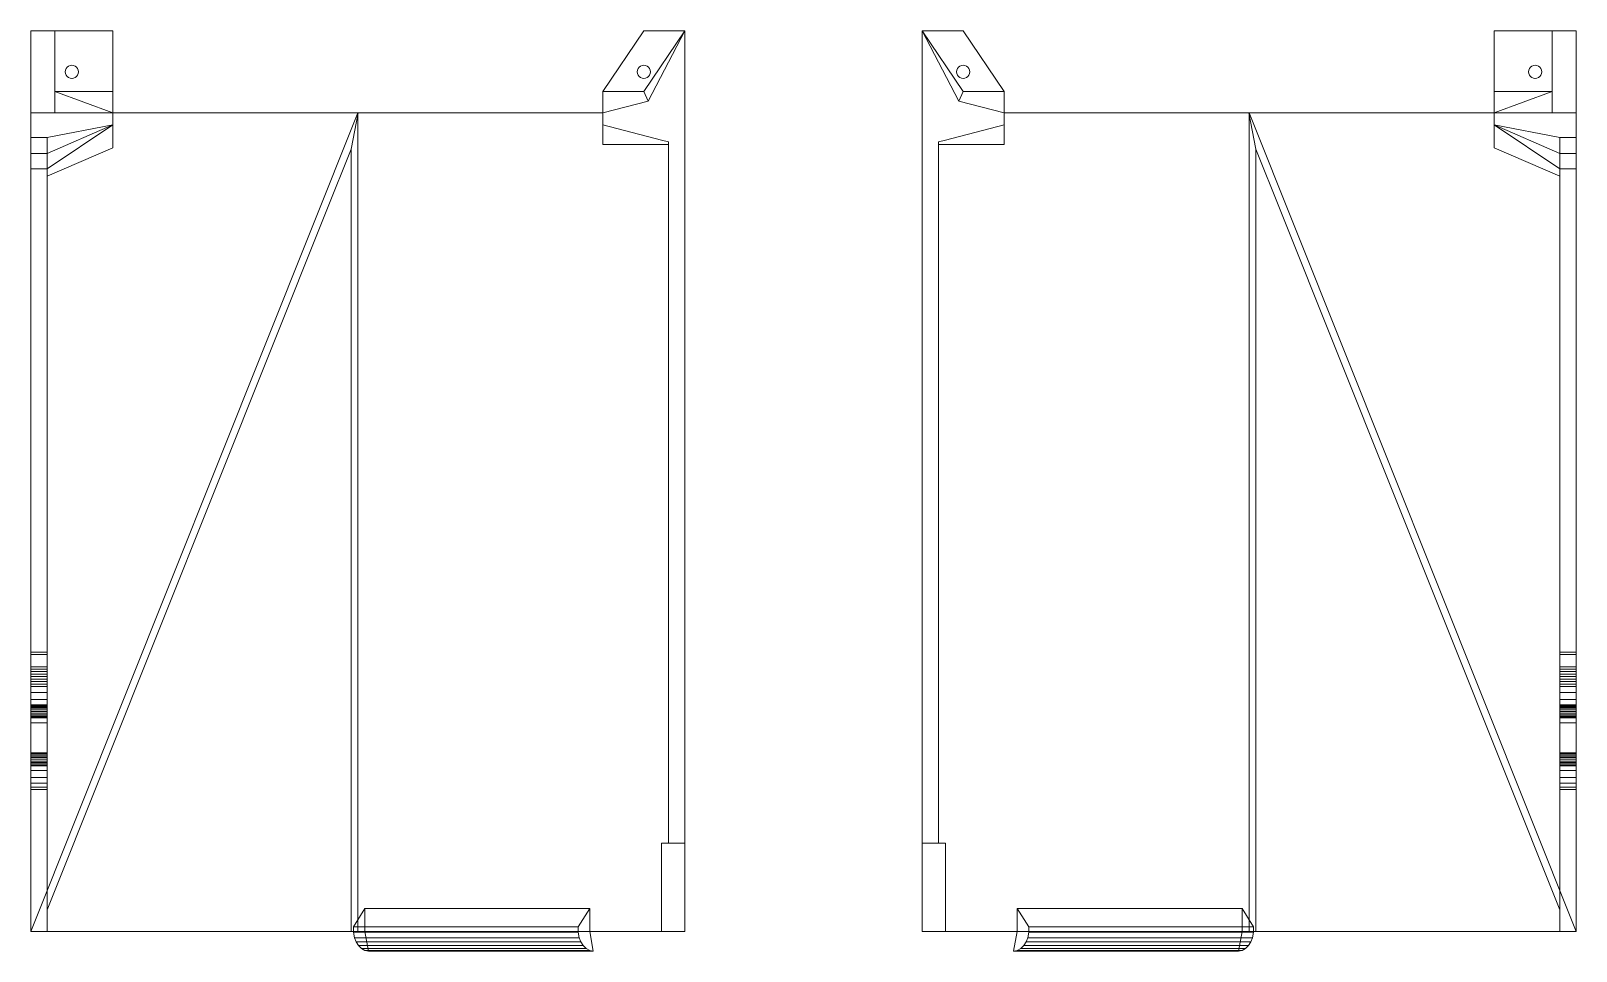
# Model space of a CAD drawing. Header units: millimetres. Extents: x -38752 to -34801, y 260924 to 263752.
# Drawn here: x -35827.5 to -35355.5, y 263084.9 to 263365.9 of the extents above; entities that cross this region are included whole.
import ezdxf

# ---------------------------------------------------------------- set-up
doc = ezdxf.new("R2010")
doc.units = ezdxf.units.MM
doc.layers.get('0').update_dxf_attribs({"lineweight": 9})

msp = doc.modelspace()

# ---------------------------------------------------------------- linework, layer by layer
at = {"extrusion": (2.49184e-13, 1, -4.44089e-16)}
for p, q in [((-35827.48, 263333.38, 2.07), (-35827.48, 263365.89, 2.07)), ((-35802.48, 263365.89, 2.07), (-35827.48, 263365.89, 2.07)), ((-35827.48, 263365.89, 6.07), (-35827.48, 263365.89, 2.07)), ((-35820.13, 263365.89, 6.07), (-35827.48, 263365.89, 6.07)), ((-35827.48, 263340.89, 6.07), (-35827.48, 263365.89, 6.07)), ((-35802.48, 263365.89, 7.07), (-35820.13, 263365.89, 7.07)), ((-35820.13, 263340.89, 6.07), (-35820.13, 263365.89, 6.07)), ((-35820.13, 263365.89, 7.07), (-35820.13, 263365.89, 6.07)), ((-35820.13, 263347.39, 7.07), (-35820.13, 263365.89, 7.07)), ((-35802.48, 263365.89, 7.07), (-35802.48, 263365.89, 2.07)), ((-35802.48, 263337.19, 2.07), (-35802.48, 263365.89, 2.07)), ((-35802.48, 263347.39, 7.07), (-35802.48, 263365.89, 7.07)), ((-35652.77, 263347.39, 7.07), (-35640.27, 263365.89, 7.07)), ((-35652.77, 263347.39, 2.07), (-35640.27, 263365.89, 2.07)), ((-35627.77, 263365.89, 7.07), (-35640.27, 263365.89, 7.07)), ((-35627.77, 263365.89, 2.07), (-35640.27, 263365.89, 2.07)), ((-35640.27, 263365.89, 7.07), (-35640.27, 263365.89, 2.07)), ((-35640.27, 263347.39, 7.07), (-35627.77, 263365.89, 7.07)), ((-35638.92, 263344.49, 18.22), (-35627.77, 263365.89, 7.07)), ((-35627.77, 263365.89, 7.07), (-35627.77, 263117.91, 7.07)), ((-35627.77, 263365.89, 2.07), (-35627.77, 263117.91, 2.07)), ((-35627.77, 263365.89, 7.07), (-35627.77, 263365.89, 2.07)), ((-35555.25, 263365.89, 7.07), (-35555.25, 263117.91, 7.07)), ((-35555.25, 263365.89, 2.07), (-35555.25, 263117.91, 2.07)), ((-35555.25, 263365.89, 7.07), (-35542.75, 263365.89, 7.07)), ((-35555.25, 263365.89, 2.07), (-35542.75, 263365.89, 2.07)), ((-35555.25, 263365.89, 7.07), (-35555.25, 263365.89, 2.07)), ((-35544.1, 263344.49, 18.22), (-35555.25, 263365.89, 7.07)), ((-35542.75, 263347.39, 7.07), (-35555.25, 263365.89, 7.07)), ((-35530.25, 263347.39, 7.07), (-35542.75, 263365.89, 7.07)), ((-35542.75, 263365.89, 7.07), (-35542.75, 263365.89, 2.07)), ((-35530.25, 263347.39, 2.07), (-35542.75, 263365.89, 2.07)), ((-35380.54, 263365.89, 2.07), (-35355.54, 263365.89, 2.07)), ((-35380.54, 263365.89, 7.07), (-35362.88, 263365.89, 7.07)), ((-35380.54, 263365.89, 7.07), (-35380.54, 263365.89, 2.07)), ((-35380.54, 263337.19, 2.07), (-35380.54, 263365.89, 2.07)), ((-35380.54, 263347.39, 7.07), (-35380.54, 263365.89, 7.07)), ((-35362.88, 263340.89, 6.07), (-35362.88, 263365.89, 6.07)), ((-35362.88, 263365.89, 6.07), (-35355.54, 263365.89, 6.07)), ((-35362.88, 263365.89, 7.07), (-35362.88, 263365.89, 6.07)), ((-35362.88, 263347.39, 7.07), (-35362.88, 263365.89, 7.07)), ((-35355.54, 263333.38, 2.07), (-35355.54, 263365.89, 2.07)), ((-35355.54, 263365.89, 6.07), (-35355.54, 263365.89, 2.07)), ((-35355.54, 263340.89, 6.07), (-35355.54, 263365.89, 6.07)), ((-35816.39, 263354.81, 7.07), (-35816.39, 263354.81, 2.07)), ((-35815.98, 263355.13, 7.07), (-35815.98, 263355.13, 2.07)), ((-35815.5, 263355.33, 7.07), (-35815.5, 263355.33, 2.07)), ((-35814.98, 263355.39, 7.07), (-35814.98, 263355.39, 2.07)), ((-35814.46, 263355.33, 7.07), (-35814.46, 263355.33, 2.07)), ((-35813.98, 263355.13, 7.07), (-35813.98, 263355.13, 2.07)), ((-35813.57, 263354.81, 7.07), (-35813.57, 263354.81, 2.07)), ((-35641.68, 263354.81, 7.07), (-35641.68, 263354.81, 2.07)), ((-35641.27, 263355.13, 7.07), (-35641.27, 263355.13, 2.07)), ((-35640.78, 263355.33, 7.07), (-35640.78, 263355.33, 2.07)), ((-35640.27, 263355.39, 7.07), (-35640.27, 263355.39, 2.07)), ((-35639.75, 263355.33, 7.07), (-35639.75, 263355.33, 2.07)), ((-35639.27, 263355.13, 7.07), (-35639.27, 263355.13, 2.07)), ((-35638.85, 263354.81, 7.07), (-35638.85, 263354.81, 2.07)), ((-35544.16, 263354.81, 7.07), (-35544.16, 263354.81, 2.07)), ((-35543.75, 263355.13, 7.07), (-35543.75, 263355.13, 2.07)), ((-35543.27, 263355.33, 7.07), (-35543.27, 263355.33, 2.07)), ((-35542.75, 263355.39, 7.07), (-35542.75, 263355.39, 2.07)), ((-35542.23, 263355.33, 7.07), (-35542.23, 263355.33, 2.07)), ((-35541.75, 263355.13, 7.07), (-35541.75, 263355.13, 2.07)), ((-35541.33, 263354.81, 7.07), (-35541.33, 263354.81, 2.07)), ((-35369.45, 263354.81, 7.07), (-35369.45, 263354.81, 2.07)), ((-35369.04, 263355.13, 7.07), (-35369.04, 263355.13, 2.07)), ((-35368.55, 263355.33, 7.07), (-35368.55, 263355.33, 2.07)), ((-35368.04, 263355.39, 7.07), (-35368.04, 263355.39, 2.07)), ((-35367.52, 263355.33, 7.07), (-35367.52, 263355.33, 2.07)), ((-35367.04, 263355.13, 7.07), (-35367.04, 263355.13, 2.07)), ((-35366.62, 263354.81, 7.07), (-35366.62, 263354.81, 2.07)), ((-35816.98, 263353.39, 7.07), (-35816.98, 263353.39, 2.07)), ((-35816.91, 263353.91, 7.07), (-35816.91, 263353.91, 2.07)), ((-35816.91, 263352.88, 7.07), (-35816.91, 263352.88, 2.07)), ((-35816.71, 263354.39, 7.07), (-35816.71, 263354.39, 2.07)), ((-35816.71, 263352.39, 7.07), (-35816.71, 263352.39, 2.07)), ((-35816.39, 263351.98, 7.07), (-35816.39, 263351.98, 2.07)), ((-35815.98, 263351.66, 7.07), (-35815.98, 263351.66, 2.07)), ((-35815.5, 263351.46, 7.07), (-35815.5, 263351.46, 2.07)), ((-35814.98, 263351.39, 7.07), (-35814.98, 263351.39, 2.07)), ((-35814.46, 263351.46, 7.07), (-35814.46, 263351.46, 2.07)), ((-35813.98, 263351.66, 7.07), (-35813.98, 263351.66, 2.07)), ((-35813.57, 263351.98, 7.07), (-35813.57, 263351.98, 2.07)), ((-35813.25, 263354.39, 7.07), (-35813.25, 263354.39, 2.07)), ((-35813.25, 263352.39, 7.07), (-35813.25, 263352.39, 2.07)), ((-35813.05, 263353.91, 7.07), (-35813.05, 263353.91, 2.07)), ((-35813.05, 263352.88, 7.07), (-35813.05, 263352.88, 2.07)), ((-35812.98, 263353.39, 7.07), (-35812.98, 263353.39, 2.07)), ((-35642.27, 263353.39, 7.07), (-35642.27, 263353.39, 2.07)), ((-35642.2, 263353.91, 7.07), (-35642.2, 263353.91, 2.07)), ((-35642.2, 263352.88, 7.07), (-35642.2, 263352.88, 2.07)), ((-35642, 263354.39, 7.07), (-35642, 263354.39, 2.07)), ((-35642, 263352.39, 7.07), (-35642, 263352.39, 2.07)), ((-35641.68, 263351.98, 7.07), (-35641.68, 263351.98, 2.07)), ((-35641.27, 263351.66, 7.07), (-35641.27, 263351.66, 2.07)), ((-35640.78, 263351.46, 7.07), (-35640.78, 263351.46, 2.07)), ((-35640.27, 263351.39, 7.07), (-35640.27, 263351.39, 2.07)), ((-35639.75, 263351.46, 7.07), (-35639.75, 263351.46, 2.07)), ((-35639.27, 263351.66, 7.07), (-35639.27, 263351.66, 2.07)), ((-35638.85, 263351.98, 7.07), (-35638.85, 263351.98, 2.07)), ((-35638.53, 263354.39, 7.07), (-35638.53, 263354.39, 2.07)), ((-35638.53, 263352.39, 7.07), (-35638.53, 263352.39, 2.07)), ((-35638.33, 263353.91, 7.07), (-35638.33, 263353.91, 2.07)), ((-35638.33, 263352.88, 7.07), (-35638.33, 263352.88, 2.07)), ((-35638.27, 263353.39, 7.07), (-35638.27, 263353.39, 2.07)), ((-35544.75, 263353.39, 7.07), (-35544.75, 263353.39, 2.07)), ((-35544.68, 263353.91, 7.07), (-35544.68, 263353.91, 2.07)), ((-35544.68, 263352.88, 7.07), (-35544.68, 263352.88, 2.07)), ((-35544.48, 263354.39, 7.07), (-35544.48, 263354.39, 2.07)), ((-35544.48, 263352.39, 7.07), (-35544.48, 263352.39, 2.07)), ((-35544.16, 263351.98, 7.07), (-35544.16, 263351.98, 2.07)), ((-35543.75, 263351.66, 7.07), (-35543.75, 263351.66, 2.07)), ((-35543.27, 263351.46, 7.07), (-35543.27, 263351.46, 2.07)), ((-35542.75, 263351.39, 7.07), (-35542.75, 263351.39, 2.07)), ((-35542.23, 263351.46, 7.07), (-35542.23, 263351.46, 2.07)), ((-35541.75, 263351.66, 7.07), (-35541.75, 263351.66, 2.07)), ((-35541.33, 263351.98, 7.07), (-35541.33, 263351.98, 2.07)), ((-35541.02, 263354.39, 7.07), (-35541.02, 263354.39, 2.07)), ((-35541.02, 263352.39, 7.07), (-35541.02, 263352.39, 2.07)), ((-35540.82, 263353.91, 7.07), (-35540.82, 263353.91, 2.07)), ((-35540.82, 263352.88, 7.07), (-35540.82, 263352.88, 2.07)), ((-35540.75, 263353.39, 7.07), (-35540.75, 263353.39, 2.07)), ((-35370.04, 263353.39, 7.07), (-35370.04, 263353.39, 2.07)), ((-35369.97, 263353.91, 7.07), (-35369.97, 263353.91, 2.07)), ((-35369.97, 263352.88, 7.07), (-35369.97, 263352.88, 2.07)), ((-35369.77, 263354.39, 7.07), (-35369.77, 263354.39, 2.07)), ((-35369.77, 263352.39, 7.07), (-35369.77, 263352.39, 2.07)), ((-35369.45, 263351.98, 7.07), (-35369.45, 263351.98, 2.07)), ((-35369.04, 263351.66, 7.07), (-35369.04, 263351.66, 2.07)), ((-35368.55, 263351.46, 7.07), (-35368.55, 263351.46, 2.07)), ((-35368.04, 263351.39, 7.07), (-35368.04, 263351.39, 2.07)), ((-35367.52, 263351.46, 7.07), (-35367.52, 263351.46, 2.07)), ((-35367.04, 263351.66, 7.07), (-35367.04, 263351.66, 2.07)), ((-35366.62, 263351.98, 7.07), (-35366.62, 263351.98, 2.07)), ((-35366.3, 263354.39, 7.07), (-35366.3, 263354.39, 2.07)), ((-35366.3, 263352.39, 7.07), (-35366.3, 263352.39, 2.07)), ((-35366.1, 263353.91, 7.07), (-35366.1, 263353.91, 2.07)), ((-35366.1, 263352.88, 7.07), (-35366.1, 263352.88, 2.07)), ((-35366.04, 263353.39, 7.07), (-35366.04, 263353.39, 2.07)), ((-35820.13, 263340.89, 7.07), (-35820.13, 263347.39, 7.07)), ((-35802.48, 263347.39, 7.07), (-35820.13, 263347.39, 7.07)), ((-35802.48, 263340.89, 24.72), (-35820.13, 263347.39, 7.07)), ((-35802.48, 263340.89, 24.72), (-35802.48, 263347.39, 7.07)), ((-35652.77, 263347.39, 7.07), (-35652.77, 263347.39, 2.07)), ((-35652.77, 263347.39, 2.07), (-35652.77, 263337.19, 2.07)), ((-35652.77, 263347.39, 7.07), (-35652.77, 263340.89, 32.07)), ((-35640.27, 263347.39, 7.07), (-35652.77, 263347.39, 7.07)), ((-35638.92, 263344.49, 18.22), (-35640.27, 263347.39, 7.07)), ((-35544.1, 263344.49, 18.22), (-35542.75, 263347.39, 7.07)), ((-35542.75, 263347.39, 7.07), (-35530.25, 263347.39, 7.07)), ((-35530.25, 263347.39, 7.07), (-35530.25, 263347.39, 2.07)), ((-35530.25, 263347.39, 2.07), (-35530.25, 263337.19, 2.07)), ((-35530.25, 263347.39, 7.07), (-35530.25, 263340.89, 32.07)), ((-35380.54, 263340.89, 24.72), (-35380.54, 263347.39, 7.07)), ((-35380.54, 263347.39, 7.07), (-35362.88, 263347.39, 7.07)), ((-35380.54, 263340.89, 24.72), (-35362.88, 263347.39, 7.07)), ((-35362.88, 263340.89, 7.07), (-35362.88, 263347.39, 7.07)), ((-35727.62, 263340.89, 106.93), (-35827.48, 263090.91, 106.93)), ((-35727.62, 263340.89, 106.93), (-35827.48, 263340.89, 7.07)), ((-35827.48, 263090.91, 106.93), (-35827.48, 263340.89, 7.07)), ((-35820.13, 263340.89, 6.07), (-35827.48, 263340.89, 6.07)), ((-35827.48, 263340.89, 7.07), (-35827.48, 263340.89, 6.07)), ((-35820.13, 263340.89, 7.07), (-35802.48, 263340.89, 24.72)), ((-35820.13, 263340.89, 7.07), (-35820.13, 263340.89, 6.07)), ((-35802.48, 263340.89, 24.72), (-35727.48, 263340.89, 99.72)), ((-35802.48, 263330.19, 29), (-35802.48, 263340.89, 24.72)), ((-35729.69, 263329.83, 101.93), (-35727.48, 263340.89, 99.72)), ((-35727.62, 263340.89, 106.93), (-35727.62, 263090.91, 106.93)), ((-35727.62, 263340.89, 106.93), (-35724.09, 263340.89, 103.39)), ((-35727.48, 263340.89, 99.72), (-35652.77, 263340.89, 25)), ((-35724.09, 263340.89, 103.39), (-35654.18, 263340.89, 33.49)), ((-35654.18, 263340.89, 33.49), (-35652.77, 263340.89, 32.07)), ((-35652.77, 263340.89, 32.07), (-35638.92, 263344.49, 18.22)), ((-35652.77, 263340.89, 25), (-35652.77, 263331.23, 25)), ((-35652.77, 263340.89, 25), (-35652.77, 263340.89, 32.07)), ((-35530.25, 263340.89, 32.07), (-35544.1, 263344.49, 18.22)), ((-35455.53, 263340.89, 99.72), (-35530.25, 263340.89, 25)), ((-35530.25, 263340.89, 25), (-35530.25, 263331.23, 25)), ((-35528.83, 263340.89, 33.49), (-35530.25, 263340.89, 32.07)), ((-35530.25, 263340.89, 25), (-35530.25, 263340.89, 32.07)), ((-35458.93, 263340.89, 103.39), (-35528.83, 263340.89, 33.49)), ((-35455.39, 263340.89, 106.93), (-35458.93, 263340.89, 103.39)), ((-35453.32, 263329.83, 101.93), (-35455.53, 263340.89, 99.72)), ((-35380.54, 263340.89, 24.72), (-35455.53, 263340.89, 99.72)), ((-35455.39, 263340.89, 106.93), (-35455.39, 263090.91, 106.93)), ((-35455.39, 263340.89, 106.93), (-35355.54, 263090.91, 106.93)), ((-35455.39, 263340.89, 106.93), (-35355.54, 263340.89, 7.07)), ((-35362.88, 263340.89, 7.07), (-35380.54, 263340.89, 24.72)), ((-35380.54, 263330.19, 29), (-35380.54, 263340.89, 24.72)), ((-35362.88, 263340.89, 6.07), (-35355.54, 263340.89, 6.07)), ((-35362.88, 263340.89, 7.07), (-35362.88, 263340.89, 6.07)), ((-35355.54, 263090.91, 106.93), (-35355.54, 263340.89, 7.07)), ((-35355.54, 263340.89, 7.07), (-35355.54, 263340.89, 6.07)), ((-35822.48, 263333.38, 2.07), (-35802.48, 263337.19, 2.07)), ((-35822.48, 263328.46, 2.51), (-35802.48, 263337.19, 2.07)), ((-35822.48, 263323.73, 3.93), (-35802.48, 263337.19, 2.07)), ((-35802.48, 263330.19, 29), (-35802.48, 263337.19, 2.07)), ((-35652.77, 263337.19, 2.07), (-35652.77, 263331.23, 25)), ((-35652.77, 263337.19, 2.07), (-35634.84, 263332.53, 2.07)), ((-35530.25, 263337.19, 2.07), (-35548.18, 263332.53, 2.07)), ((-35530.25, 263337.19, 2.07), (-35530.25, 263331.23, 25)), ((-35380.54, 263330.19, 29), (-35380.54, 263337.19, 2.07)), ((-35360.54, 263333.38, 2.07), (-35380.54, 263337.19, 2.07)), ((-35360.54, 263328.46, 2.51), (-35380.54, 263337.19, 2.07)), ((-35360.54, 263323.73, 3.93), (-35380.54, 263337.19, 2.07)), ((-35827.48, 263328.46, 2.51), (-35827.48, 263333.38, 2.07)), ((-35827.48, 263333.38, 2.07), (-35822.48, 263333.38, 2.07)), ((-35822.48, 263328.46, 2.51), (-35822.48, 263333.38, 2.07)), ((-35652.77, 263331.23, 25), (-35632.77, 263331.23, 5)), ((-35634.84, 263332.53, 2.07), (-35632.77, 263331.99, 2.07)), ((-35632.77, 263117.91, 2.07), (-35632.77, 263331.99, 2.07)), ((-35632.77, 263331.23, 5), (-35632.77, 263331.99, 2.07)), ((-35632.77, 263117.91, 5), (-35632.77, 263331.23, 5)), ((-35548.18, 263332.53, 2.07), (-35550.25, 263331.99, 2.07)), ((-35550.25, 263117.91, 2.07), (-35550.25, 263331.99, 2.07)), ((-35550.25, 263331.23, 5), (-35550.25, 263331.99, 2.07)), ((-35530.25, 263331.23, 25), (-35550.25, 263331.23, 5)), ((-35550.25, 263117.91, 5), (-35550.25, 263331.23, 5)), ((-35360.54, 263328.46, 2.51), (-35360.54, 263333.38, 2.07)), ((-35355.54, 263333.38, 2.07), (-35360.54, 263333.38, 2.07)), ((-35355.54, 263328.46, 2.51), (-35355.54, 263333.38, 2.07)), ((-35827.48, 263328.46, 2.51), (-35827.48, 263323.73, 3.93)), ((-35827.48, 263328.46, 2.51), (-35822.48, 263328.46, 2.51)), ((-35822.48, 263321.51, 12.46), (-35802.48, 263330.19, 29)), ((-35822.48, 263328.46, 2.51), (-35822.48, 263323.73, 3.93)), ((-35737.1, 263311.28, 101.93), (-35729.69, 263329.83, 101.93)), ((-35729.69, 263329.83, 101.93), (-35729.69, 263090.91, 101.93)), ((-35445.91, 263311.28, 101.93), (-35453.32, 263329.83, 101.93)), ((-35453.32, 263329.83, 101.93), (-35453.32, 263090.91, 101.93)), ((-35360.54, 263321.51, 12.46), (-35380.54, 263330.19, 29)), ((-35360.54, 263328.46, 2.51), (-35360.54, 263323.73, 3.93)), ((-35355.54, 263328.46, 2.51), (-35360.54, 263328.46, 2.51)), ((-35355.54, 263328.46, 2.51), (-35355.54, 263323.73, 3.93)), ((-35827.48, 263323.73, 3.93), (-35827.48, 263176.22, 62.85)), ((-35827.48, 263323.73, 3.93), (-35822.48, 263323.73, 3.93)), ((-35822.48, 263176.22, 62.85), (-35822.48, 263323.73, 3.93)), ((-35822.48, 263322.43, 8.93), (-35822.48, 263323.73, 3.93)), ((-35822.48, 263322.43, 8.93), (-35822.48, 263321.51, 12.46)), ((-35822.48, 263321.51, 12.46), (-35822.48, 263097.55, 101.93)), ((-35355.54, 263323.73, 3.93), (-35360.54, 263323.73, 3.93)), ((-35360.54, 263176.22, 62.85), (-35360.54, 263323.73, 3.93)), ((-35360.54, 263322.43, 8.93), (-35360.54, 263323.73, 3.93)), ((-35360.54, 263322.43, 8.93), (-35360.54, 263321.51, 12.46)), ((-35360.54, 263321.51, 12.46), (-35360.54, 263097.55, 101.93)), ((-35355.54, 263323.73, 3.93), (-35355.54, 263176.22, 62.85)), ((-35822.48, 263097.55, 101.93), (-35737.1, 263311.28, 101.93)), ((-35360.54, 263097.55, 101.93), (-35445.91, 263311.28, 101.93)), ((-35827.48, 263176.22, 62.85), (-35822.48, 263176.22, 62.85)), ((-35827.48, 263175.48, 63.11), (-35827.48, 263176.22, 62.85)), ((-35827.48, 263171.75, 64.53), (-35827.48, 263175.48, 63.11)), ((-35827.48, 263175.48, 63.11), (-35822.48, 263175.48, 63.11)), ((-35822.48, 263171.75, 64.53), (-35822.48, 263175.48, 63.11)), ((-35355.54, 263176.22, 62.85), (-35360.54, 263176.22, 62.85)), ((-35355.54, 263175.48, 63.11), (-35360.54, 263175.48, 63.11)), ((-35360.54, 263171.75, 64.53), (-35360.54, 263175.48, 63.11)), ((-35355.54, 263175.48, 63.11), (-35355.54, 263176.22, 62.85)), ((-35355.54, 263171.75, 64.53), (-35355.54, 263175.48, 63.11)), ((-35827.48, 263171.75, 64.53), (-35822.48, 263171.75, 64.53)), ((-35827.48, 263171.02, 64.79), (-35822.48, 263171.02, 64.79)), ((-35355.54, 263171.75, 64.53), (-35360.54, 263171.75, 64.53)), ((-35355.54, 263171.02, 64.79), (-35360.54, 263171.02, 64.79)), ((-35827.48, 263170.27, 64.97), (-35822.48, 263170.27, 64.97)), ((-35827.48, 263169.5, 65.09), (-35822.48, 263169.5, 65.09)), ((-35827.48, 263168.73, 65.13), (-35822.48, 263168.73, 65.13)), ((-35827.48, 263167.95, 65.1), (-35822.48, 263167.95, 65.1)), ((-35827.48, 263167.19, 65), (-35822.48, 263167.19, 65)), ((-35827.48, 263166.43, 64.83), (-35822.48, 263166.43, 64.83)), ((-35827.48, 263165.7, 64.6), (-35822.48, 263165.7, 64.6)), ((-35827.48, 263163.85, 62.79), (-35827.48, 263165.7, 64.6)), ((-35822.48, 263165.7, 64.6), (-35822.48, 263163.85, 62.79)), ((-35355.54, 263170.27, 64.97), (-35360.54, 263170.27, 64.97)), ((-35355.54, 263169.5, 65.09), (-35360.54, 263169.5, 65.09)), ((-35355.54, 263168.73, 65.13), (-35360.54, 263168.73, 65.13)), ((-35355.54, 263167.95, 65.1), (-35360.54, 263167.95, 65.1)), ((-35355.54, 263167.19, 65), (-35360.54, 263167.19, 65)), ((-35355.54, 263166.43, 64.83), (-35360.54, 263166.43, 64.83)), ((-35355.54, 263165.7, 64.6), (-35360.54, 263165.7, 64.6)), ((-35360.54, 263165.7, 64.6), (-35360.54, 263163.85, 62.79)), ((-35355.54, 263163.85, 62.79), (-35355.54, 263165.7, 64.6)), ((-35827.48, 263163.85, 62.79), (-35822.48, 263163.85, 62.79)), ((-35827.48, 263161.76, 61.55), (-35822.48, 263161.76, 61.55)), ((-35355.54, 263163.85, 62.79), (-35360.54, 263163.85, 62.79)), ((-35355.54, 263161.76, 61.55), (-35360.54, 263161.76, 61.55)), ((-35827.48, 263160.1, 70.09), (-35822.48, 263160.1, 70.09)), ((-35827.48, 263160.03, 70.61), (-35822.48, 263160.03, 70.61)), ((-35827.48, 263160.03, 69.57), (-35822.48, 263160.03, 69.57)), ((-35827.48, 263160.01, 70.66), (-35822.48, 263160.01, 70.66)), ((-35827.48, 263159.94, 69.35), (-35822.48, 263159.94, 69.35)), ((-35827.48, 263159.83, 71.09), (-35822.48, 263159.83, 71.09)), ((-35827.48, 263159.83, 69.09), (-35822.48, 263159.83, 69.09)), ((-35827.48, 263159.52, 71.5), (-35822.48, 263159.52, 71.5)), ((-35827.48, 263159.52, 68.67), (-35822.48, 263159.52, 68.67)), ((-35827.48, 263159.43, 60.9), (-35822.48, 263159.43, 60.9)), ((-35827.48, 263159.1, 71.82), (-35822.48, 263159.1, 71.82)), ((-35827.48, 263159.1, 68.36), (-35822.48, 263159.1, 68.36)), ((-35827.48, 263158.62, 72.02), (-35822.48, 263158.62, 72.02)), ((-35827.48, 263158.62, 68.16), (-35822.48, 263158.62, 68.16)), ((-35827.48, 263158.1, 72.09), (-35822.48, 263158.1, 72.09)), ((-35827.48, 263158.1, 68.09), (-35822.48, 263158.1, 68.09)), ((-35827.48, 263157.59, 72.02), (-35822.48, 263157.59, 72.02)), ((-35827.48, 263157.59, 68.16), (-35822.48, 263157.59, 68.16)), ((-35827.48, 263157.1, 71.82), (-35822.48, 263157.1, 71.82)), ((-35827.48, 263157.1, 68.36), (-35822.48, 263157.1, 68.36)), ((-35827.48, 263157.01, 60.87), (-35822.48, 263157.01, 60.87)), ((-35827.48, 263156.69, 71.5), (-35822.48, 263156.69, 71.5)), ((-35827.48, 263156.69, 68.67), (-35822.48, 263156.69, 68.67)), ((-35827.48, 263156.37, 71.09), (-35822.48, 263156.37, 71.09)), ((-35827.48, 263156.37, 69.09), (-35822.48, 263156.37, 69.09)), ((-35827.48, 263156.26, 70.82), (-35822.48, 263156.26, 70.82)), ((-35355.54, 263160.1, 70.09), (-35360.54, 263160.1, 70.09)), ((-35355.54, 263160.03, 70.61), (-35360.54, 263160.03, 70.61)), ((-35355.54, 263160.03, 69.57), (-35360.54, 263160.03, 69.57)), ((-35355.54, 263160.01, 70.66), (-35360.54, 263160.01, 70.66)), ((-35355.54, 263159.94, 69.35), (-35360.54, 263159.94, 69.35)), ((-35355.54, 263159.83, 71.09), (-35360.54, 263159.83, 71.09)), ((-35355.54, 263159.83, 69.09), (-35360.54, 263159.83, 69.09)), ((-35355.54, 263159.52, 71.5), (-35360.54, 263159.52, 71.5)), ((-35355.54, 263159.52, 68.67), (-35360.54, 263159.52, 68.67)), ((-35355.54, 263159.43, 60.9), (-35360.54, 263159.43, 60.9)), ((-35355.54, 263159.1, 71.82), (-35360.54, 263159.1, 71.82)), ((-35355.54, 263159.1, 68.36), (-35360.54, 263159.1, 68.36)), ((-35355.54, 263158.62, 72.02), (-35360.54, 263158.62, 72.02)), ((-35355.54, 263158.62, 68.16), (-35360.54, 263158.62, 68.16)), ((-35355.54, 263158.1, 72.09), (-35360.54, 263158.1, 72.09)), ((-35355.54, 263158.1, 68.09), (-35360.54, 263158.1, 68.09)), ((-35355.54, 263157.59, 72.02), (-35360.54, 263157.59, 72.02)), ((-35355.54, 263157.59, 68.16), (-35360.54, 263157.59, 68.16)), ((-35355.54, 263157.1, 71.82), (-35360.54, 263157.1, 71.82)), ((-35355.54, 263157.1, 68.36), (-35360.54, 263157.1, 68.36)), ((-35355.54, 263157.01, 60.87), (-35360.54, 263157.01, 60.87)), ((-35355.54, 263156.69, 71.5), (-35360.54, 263156.69, 71.5)), ((-35355.54, 263156.69, 68.67), (-35360.54, 263156.69, 68.67)), ((-35355.54, 263156.37, 71.09), (-35360.54, 263156.37, 71.09)), ((-35355.54, 263156.37, 69.09), (-35360.54, 263156.37, 69.09)), ((-35355.54, 263156.26, 70.82), (-35360.54, 263156.26, 70.82)), ((-35827.48, 263156.19, 69.52), (-35822.48, 263156.19, 69.52)), ((-35827.48, 263156.17, 70.61), (-35822.48, 263156.17, 70.61)), ((-35827.48, 263156.17, 69.57), (-35822.48, 263156.17, 69.57)), ((-35827.48, 263156.1, 70.09), (-35822.48, 263156.1, 70.09)), ((-35827.48, 263154.66, 61.46), (-35827.48, 263140.02, 67.31)), ((-35827.48, 263154.66, 61.46), (-35822.48, 263154.66, 61.46)), ((-35822.48, 263154.66, 61.46), (-35822.48, 263140.02, 67.31)), ((-35355.54, 263156.19, 69.52), (-35360.54, 263156.19, 69.52)), ((-35355.54, 263156.17, 70.61), (-35360.54, 263156.17, 70.61)), ((-35355.54, 263156.17, 69.57), (-35360.54, 263156.17, 69.57)), ((-35355.54, 263156.1, 70.09), (-35360.54, 263156.1, 70.09)), ((-35355.54, 263154.66, 61.46), (-35360.54, 263154.66, 61.46)), ((-35360.54, 263154.66, 61.46), (-35360.54, 263140.02, 67.31)), ((-35355.54, 263154.66, 61.46), (-35355.54, 263140.02, 67.31)), ((-35827.48, 263145.47, 75.94), (-35822.48, 263145.47, 75.94)), ((-35827.48, 263145.4, 76.45), (-35822.48, 263145.4, 76.45)), ((-35827.48, 263145.4, 75.42), (-35822.48, 263145.4, 75.42)), ((-35827.48, 263145.38, 76.51), (-35822.48, 263145.38, 76.51)), ((-35827.48, 263145.31, 75.2), (-35822.48, 263145.31, 75.2)), ((-35827.48, 263145.2, 76.94), (-35822.48, 263145.2, 76.94)), ((-35827.48, 263145.2, 74.94), (-35822.48, 263145.2, 74.94)), ((-35827.48, 263144.88, 77.35), (-35822.48, 263144.88, 77.35)), ((-35827.48, 263144.88, 74.52), (-35822.48, 263144.88, 74.52)), ((-35827.48, 263144.47, 77.67), (-35822.48, 263144.47, 77.67)), ((-35827.48, 263144.47, 74.2), (-35822.48, 263144.47, 74.2)), ((-35827.48, 263143.98, 77.87), (-35822.48, 263143.98, 77.87)), ((-35827.48, 263143.98, 74), (-35822.48, 263143.98, 74)), ((-35827.48, 263143.47, 77.94), (-35822.48, 263143.47, 77.94)), ((-35827.48, 263143.47, 73.94), (-35822.48, 263143.47, 73.94)), ((-35827.48, 263142.95, 77.87), (-35822.48, 263142.95, 77.87)), ((-35827.48, 263142.95, 74), (-35822.48, 263142.95, 74)), ((-35827.48, 263142.47, 77.67), (-35822.48, 263142.47, 77.67)), ((-35827.48, 263142.47, 74.2), (-35822.48, 263142.47, 74.2)), ((-35355.54, 263145.47, 75.94), (-35360.54, 263145.47, 75.94)), ((-35355.54, 263145.4, 76.45), (-35360.54, 263145.4, 76.45)), ((-35355.54, 263145.4, 75.42), (-35360.54, 263145.4, 75.42)), ((-35355.54, 263145.38, 76.51), (-35360.54, 263145.38, 76.51)), ((-35355.54, 263145.31, 75.2), (-35360.54, 263145.31, 75.2)), ((-35355.54, 263145.2, 76.94), (-35360.54, 263145.2, 76.94)), ((-35355.54, 263145.2, 74.94), (-35360.54, 263145.2, 74.94)), ((-35355.54, 263144.88, 77.35), (-35360.54, 263144.88, 77.35)), ((-35355.54, 263144.88, 74.52), (-35360.54, 263144.88, 74.52)), ((-35355.54, 263144.47, 77.67), (-35360.54, 263144.47, 77.67)), ((-35355.54, 263144.47, 74.2), (-35360.54, 263144.47, 74.2)), ((-35355.54, 263143.98, 77.87), (-35360.54, 263143.98, 77.87)), ((-35355.54, 263143.98, 74), (-35360.54, 263143.98, 74)), ((-35355.54, 263143.47, 77.94), (-35360.54, 263143.47, 77.94)), ((-35355.54, 263143.47, 73.94), (-35360.54, 263143.47, 73.94)), ((-35355.54, 263142.95, 77.87), (-35360.54, 263142.95, 77.87)), ((-35355.54, 263142.95, 74), (-35360.54, 263142.95, 74)), ((-35355.54, 263142.47, 77.67), (-35360.54, 263142.47, 77.67)), ((-35355.54, 263142.47, 74.2), (-35360.54, 263142.47, 74.2)), ((-35827.48, 263142.05, 77.35), (-35822.48, 263142.05, 77.35)), ((-35827.48, 263142.05, 74.52), (-35822.48, 263142.05, 74.52)), ((-35827.48, 263141.73, 76.94), (-35822.48, 263141.73, 76.94)), ((-35827.48, 263141.73, 74.94), (-35822.48, 263141.73, 74.94)), ((-35827.48, 263141.62, 76.67), (-35822.48, 263141.62, 76.67)), ((-35827.48, 263141.56, 75.36), (-35822.48, 263141.56, 75.36)), ((-35827.48, 263141.53, 76.45), (-35822.48, 263141.53, 76.45)), ((-35827.48, 263141.53, 75.42), (-35822.48, 263141.53, 75.42)), ((-35827.48, 263141.47, 75.94), (-35822.48, 263141.47, 75.94)), ((-35827.48, 263140.02, 67.31), (-35822.48, 263140.02, 67.31)), ((-35827.48, 263137.91, 68.5), (-35822.48, 263137.91, 68.5)), ((-35355.54, 263142.05, 77.35), (-35360.54, 263142.05, 77.35)), ((-35355.54, 263142.05, 74.52), (-35360.54, 263142.05, 74.52)), ((-35355.54, 263141.73, 76.94), (-35360.54, 263141.73, 76.94)), ((-35355.54, 263141.73, 74.94), (-35360.54, 263141.73, 74.94)), ((-35355.54, 263141.62, 76.67), (-35360.54, 263141.62, 76.67)), ((-35355.54, 263141.56, 75.36), (-35360.54, 263141.56, 75.36)), ((-35355.54, 263141.53, 76.45), (-35360.54, 263141.53, 76.45)), ((-35355.54, 263141.53, 75.42), (-35360.54, 263141.53, 75.42)), ((-35355.54, 263141.47, 75.94), (-35360.54, 263141.47, 75.94)), ((-35355.54, 263140.02, 67.31), (-35360.54, 263140.02, 67.31)), ((-35355.54, 263137.91, 68.5), (-35360.54, 263137.91, 68.5)), ((-35827.48, 263136.17, 70.19), (-35822.48, 263136.17, 70.19)), ((-35827.48, 263134.93, 72.27), (-35822.48, 263134.93, 72.27)), ((-35827.48, 263134.28, 74.61), (-35822.48, 263134.28, 74.61)), ((-35827.48, 263134.26, 75.94), (-35827.48, 263134.26, 84.61)), ((-35827.48, 263134.26, 84.61), (-35827.48, 263090.91, 101.93)), ((-35827.48, 263134.26, 84.61), (-35822.48, 263134.26, 84.61)), ((-35827.48, 263134.26, 75.94), (-35822.48, 263134.26, 75.94)), ((-35822.48, 263134.26, 84.61), (-35822.48, 263090.91, 101.93)), ((-35822.48, 263134.26, 75.94), (-35822.48, 263134.26, 84.61)), ((-35355.54, 263136.17, 70.19), (-35360.54, 263136.17, 70.19)), ((-35355.54, 263134.93, 72.27), (-35360.54, 263134.93, 72.27)), ((-35355.54, 263134.28, 74.61), (-35360.54, 263134.28, 74.61)), ((-35355.54, 263134.26, 84.61), (-35360.54, 263134.26, 84.61)), ((-35355.54, 263134.26, 75.94), (-35360.54, 263134.26, 75.94)), ((-35360.54, 263134.26, 84.61), (-35360.54, 263090.91, 101.93)), ((-35360.54, 263134.26, 75.94), (-35360.54, 263134.26, 84.61)), ((-35355.54, 263134.26, 75.94), (-35355.54, 263134.26, 84.61)), ((-35355.54, 263134.26, 84.61), (-35355.54, 263090.91, 101.93)), ((-35634.84, 263117.91, 7.07), (-35634.84, 263090.91, 7.07)), ((-35634.84, 263117.91, 7.07), (-35632.77, 263117.91, 5)), ((-35627.77, 263117.91, 7.07), (-35634.84, 263117.91, 7.07)), ((-35632.77, 263117.91, 5), (-35632.77, 263117.91, 2.07)), ((-35627.77, 263117.91, 2.07), (-35632.77, 263117.91, 2.07)), ((-35627.77, 263090.91, 7.07), (-35627.77, 263117.91, 7.07)), ((-35627.77, 263117.91, 2.07), (-35627.77, 263117.91, 7.07)), ((-35555.25, 263090.91, 7.07), (-35555.25, 263117.91, 7.07)), ((-35555.25, 263117.91, 2.07), (-35550.25, 263117.91, 2.07)), ((-35555.25, 263117.91, 2.07), (-35555.25, 263117.91, 7.07)), ((-35555.25, 263117.91, 7.07), (-35548.18, 263117.91, 7.07)), ((-35548.18, 263117.91, 7.07), (-35550.25, 263117.91, 5)), ((-35550.25, 263117.91, 5), (-35550.25, 263117.91, 2.07)), ((-35548.18, 263117.91, 7.07), (-35548.18, 263090.91, 7.07)), ((-35822.48, 263097.55, 101.93), (-35822.48, 263090.91, 101.93)), ((-35725.45, 263097.91, 97.69), (-35728.97, 263092.32, 94.17)), ((-35725.45, 263097.91, 97.69), (-35725.45, 263090.91, 97.69)), ((-35725.45, 263097.91, 97.69), (-35656.79, 263097.91, 29.03)), ((-35656.79, 263097.91, 29.03), (-35660.31, 263092.32, 25.51)), ((-35656.79, 263090.91, 29.03), (-35656.79, 263097.91, 29.03)), ((-35457.56, 263097.91, 97.69), (-35526.22, 263097.91, 29.03)), ((-35526.22, 263097.91, 29.03), (-35522.7, 263092.32, 25.51)), ((-35526.22, 263090.91, 29.03), (-35526.22, 263097.91, 29.03)), ((-35457.56, 263097.91, 97.69), (-35457.56, 263090.91, 97.69)), ((-35457.56, 263097.91, 97.69), (-35454.05, 263092.32, 94.17)), ((-35360.54, 263097.55, 101.93), (-35360.54, 263090.91, 101.93)), ((-35727.62, 263090.91, 106.93), (-35827.48, 263090.91, 106.93)), ((-35827.48, 263090.91, 106.93), (-35827.48, 263090.91, 101.93)), ((-35822.48, 263090.91, 101.93), (-35827.48, 263090.91, 101.93)), ((-35729.69, 263090.91, 101.93), (-35822.48, 263090.91, 101.93)), ((-35729.69, 263090.91, 101.93), (-35725.45, 263090.91, 97.69)), ((-35728.97, 263092.32, 94.17), (-35660.31, 263092.32, 25.51)), ((-35728.97, 263092.32, 94.17), (-35728.97, 263090.73, 94.17)), ((-35728.97, 263090.73, 94.17), (-35728.64, 263089, 94.5)), ((-35728.97, 263090.73, 94.17), (-35660.31, 263090.73, 25.51)), ((-35727.62, 263090.91, 106.93), (-35627.77, 263090.91, 7.07)), ((-35724.35, 263084.91, 98.78), (-35725.45, 263090.91, 97.69)), ((-35725.45, 263090.91, 97.69), (-35656.79, 263090.91, 29.03)), ((-35660.31, 263092.32, 25.51), (-35660.31, 263090.73, 25.51)), ((-35660.31, 263090.73, 25.51), (-35659.98, 263089, 25.84)), ((-35656.79, 263090.91, 29.03), (-35634.84, 263090.91, 7.07)), ((-35655.7, 263084.91, 30.12), (-35656.79, 263090.91, 29.03)), ((-35627.77, 263090.91, 7.07), (-35634.84, 263090.91, 7.07)), ((-35455.39, 263090.91, 106.93), (-35555.25, 263090.91, 7.07)), ((-35555.25, 263090.91, 7.07), (-35548.18, 263090.91, 7.07)), ((-35526.22, 263090.91, 29.03), (-35548.18, 263090.91, 7.07)), ((-35527.32, 263084.91, 30.12), (-35526.22, 263090.91, 29.03)), ((-35457.56, 263090.91, 97.69), (-35526.22, 263090.91, 29.03)), ((-35522.7, 263090.73, 25.51), (-35523.04, 263089, 25.84)), ((-35454.05, 263092.32, 94.17), (-35522.7, 263092.32, 25.51)), ((-35522.7, 263092.32, 25.51), (-35522.7, 263090.73, 25.51)), ((-35454.04, 263090.73, 94.17), (-35522.7, 263090.73, 25.51)), ((-35458.66, 263084.91, 98.78), (-35457.56, 263090.91, 97.69)), ((-35453.32, 263090.91, 101.93), (-35457.56, 263090.91, 97.69)), ((-35455.39, 263090.91, 106.93), (-35355.54, 263090.91, 106.93)), ((-35454.04, 263090.73, 94.17), (-35454.38, 263089, 94.5)), ((-35454.05, 263092.32, 94.17), (-35454.04, 263090.73, 94.17)), ((-35453.32, 263090.91, 101.93), (-35360.54, 263090.91, 101.93)), ((-35360.54, 263090.91, 101.93), (-35355.54, 263090.91, 101.93)), ((-35355.54, 263090.91, 106.93), (-35355.54, 263090.91, 101.93)), ((-35728.64, 263089, 94.5), (-35659.98, 263089, 25.84)), ((-35728.18, 263087.78, 94.95), (-35659.53, 263087.78, 26.29)), ((-35727.44, 263086.58, 95.69), (-35658.78, 263086.58, 27.04)), ((-35726.52, 263085.68, 96.62), (-35657.86, 263085.68, 27.96)), ((-35456.5, 263085.68, 96.62), (-35525.15, 263085.68, 27.96)), ((-35455.57, 263086.58, 95.69), (-35524.23, 263086.58, 27.04)), ((-35454.83, 263087.78, 94.95), (-35523.49, 263087.78, 26.29)), ((-35454.38, 263089, 94.5), (-35523.04, 263089, 25.84)), ((-35725.47, 263085.11, 97.67), (-35656.81, 263085.11, 29.01)), ((-35655.7, 263084.91, 30.12), (-35724.35, 263084.91, 98.78)), ((-35527.32, 263084.91, 30.12), (-35458.66, 263084.91, 98.78)), ((-35457.54, 263085.11, 97.67), (-35526.2, 263085.11, 29.01))]:
    msp.add_line(p, q, dxfattribs=at)
for points in [[(-35813.98, 263355.13, 7.07), (-35813.57, 263354.81, 7.07), (-35813.25, 263354.39, 7.07), (-35813.05, 263353.91, 7.07), (-35812.98, 263353.39, 7.07), (-35813.05, 263352.88, 7.07), (-35813.25, 263352.39, 7.07), (-35813.57, 263351.98, 7.07), (-35813.98, 263351.66, 7.07), (-35814.46, 263351.46, 7.07), (-35814.98, 263351.39, 7.07), (-35815.5, 263351.46, 7.07), (-35815.98, 263351.66, 7.07), (-35816.39, 263351.98, 7.07), (-35816.71, 263352.39, 7.07), (-35816.91, 263352.88, 7.07), (-35816.98, 263353.39, 7.07), (-35816.91, 263353.91, 7.07), (-35816.71, 263354.39, 7.07), (-35816.39, 263354.81, 7.07), (-35815.98, 263355.13, 7.07), (-35815.5, 263355.33, 7.07), (-35814.98, 263355.39, 7.07), (-35814.46, 263355.33, 7.07), (-35813.98, 263355.13, 7.07)], [(-35816.39, 263354.81, 2.07), (-35815.98, 263355.13, 2.07), (-35815.5, 263355.33, 2.07), (-35814.98, 263355.39, 2.07), (-35814.46, 263355.33, 2.07), (-35813.98, 263355.13, 2.07), (-35813.57, 263354.81, 2.07), (-35813.25, 263354.39, 2.07), (-35813.05, 263353.91, 2.07), (-35812.98, 263353.39, 2.07), (-35813.05, 263352.88, 2.07), (-35813.25, 263352.39, 2.07), (-35813.57, 263351.98, 2.07), (-35813.98, 263351.66, 2.07), (-35814.46, 263351.46, 2.07), (-35814.86, 263351.41, 2.07), (-35814.98, 263351.39, 2.07), (-35815.5, 263351.46, 2.07), (-35815.98, 263351.66, 2.07), (-35816.39, 263351.98, 2.07), (-35816.71, 263352.39, 2.07), (-35816.91, 263352.88, 2.07), (-35816.98, 263353.39, 2.07), (-35816.93, 263353.78, 2.07), (-35816.91, 263353.91, 2.07), (-35816.71, 263354.39, 2.07), (-35816.39, 263354.81, 2.07)], [(-35642.27, 263353.39, 7.07), (-35642.2, 263353.91, 7.07), (-35642, 263354.39, 7.07), (-35641.68, 263354.81, 7.07), (-35641.27, 263355.13, 7.07), (-35640.78, 263355.33, 7.07), (-35640.27, 263355.39, 7.07), (-35639.75, 263355.33, 7.07), (-35639.27, 263355.13, 7.07), (-35638.85, 263354.81, 7.07), (-35638.53, 263354.39, 7.07), (-35638.33, 263353.91, 7.07), (-35638.27, 263353.39, 7.07), (-35638.33, 263352.88, 7.07), (-35638.53, 263352.39, 7.07), (-35638.85, 263351.98, 7.07), (-35639.27, 263351.66, 7.07), (-35639.75, 263351.46, 7.07), (-35640.27, 263351.39, 7.07), (-35640.78, 263351.46, 7.07), (-35641.27, 263351.66, 7.07), (-35641.68, 263351.98, 7.07), (-35642, 263352.39, 7.07), (-35642.2, 263352.88, 7.07), (-35642.27, 263353.39, 7.07)], [(-35641.68, 263354.81, 2.07), (-35641.27, 263355.13, 2.07), (-35640.78, 263355.33, 2.07), (-35640.27, 263355.39, 2.07), (-35639.75, 263355.33, 2.07), (-35639.27, 263355.13, 2.07), (-35638.85, 263354.81, 2.07), (-35638.53, 263354.39, 2.07), (-35638.33, 263353.91, 2.07), (-35638.27, 263353.39, 2.07), (-35638.33, 263352.88, 2.07), (-35638.53, 263352.39, 2.07), (-35638.85, 263351.98, 2.07), (-35639.27, 263351.66, 2.07), (-35639.75, 263351.46, 2.07), (-35640.27, 263351.39, 2.07), (-35640.78, 263351.46, 2.07), (-35641.27, 263351.66, 2.07), (-35641.68, 263351.98, 2.07), (-35642, 263352.39, 2.07), (-35642.2, 263352.88, 2.07), (-35642.27, 263353.39, 2.07), (-35642.2, 263353.91, 2.07), (-35642, 263354.39, 2.07), (-35641.68, 263354.81, 2.07)], [(-35540.75, 263353.39, 7.07), (-35540.82, 263353.91, 7.07), (-35541.02, 263354.39, 7.07), (-35541.33, 263354.81, 7.07), (-35541.75, 263355.13, 7.07), (-35542.23, 263355.33, 7.07), (-35542.75, 263355.39, 7.07), (-35543.27, 263355.33, 7.07), (-35543.75, 263355.13, 7.07), (-35544.16, 263354.81, 7.07), (-35544.48, 263354.39, 7.07), (-35544.68, 263353.91, 7.07), (-35544.75, 263353.39, 7.07), (-35544.68, 263352.88, 7.07), (-35544.48, 263352.39, 7.07), (-35544.16, 263351.98, 7.07), (-35543.75, 263351.66, 7.07), (-35543.27, 263351.46, 7.07), (-35542.75, 263351.39, 7.07), (-35542.23, 263351.46, 7.07), (-35541.75, 263351.66, 7.07), (-35541.33, 263351.98, 7.07), (-35541.02, 263352.39, 7.07), (-35540.82, 263352.88, 7.07), (-35540.75, 263353.39, 7.07)], [(-35541.33, 263354.81, 2.07), (-35541.75, 263355.13, 2.07), (-35542.23, 263355.33, 2.07), (-35542.75, 263355.39, 2.07), (-35543.27, 263355.33, 2.07), (-35543.75, 263355.13, 2.07), (-35544.16, 263354.81, 2.07), (-35544.48, 263354.39, 2.07), (-35544.68, 263353.91, 2.07), (-35544.75, 263353.39, 2.07), (-35544.68, 263352.88, 2.07), (-35544.48, 263352.39, 2.07), (-35544.16, 263351.98, 2.07), (-35543.75, 263351.66, 2.07), (-35543.27, 263351.46, 2.07), (-35542.75, 263351.39, 2.07), (-35542.23, 263351.46, 2.07), (-35541.75, 263351.66, 2.07), (-35541.33, 263351.98, 2.07), (-35541.02, 263352.39, 2.07), (-35540.82, 263352.88, 2.07), (-35540.75, 263353.39, 2.07), (-35540.82, 263353.91, 2.07), (-35541.02, 263354.39, 2.07), (-35541.33, 263354.81, 2.07)], [(-35369.04, 263355.13, 7.07), (-35369.45, 263354.81, 7.07), (-35369.77, 263354.39, 7.07), (-35369.97, 263353.91, 7.07), (-35370.04, 263353.39, 7.07), (-35369.97, 263352.88, 7.07), (-35369.77, 263352.39, 7.07), (-35369.45, 263351.98, 7.07), (-35369.04, 263351.66, 7.07), (-35368.55, 263351.46, 7.07), (-35368.04, 263351.39, 7.07), (-35367.52, 263351.46, 7.07), (-35367.04, 263351.66, 7.07), (-35366.62, 263351.98, 7.07), (-35366.3, 263352.39, 7.07), (-35366.1, 263352.88, 7.07), (-35366.04, 263353.39, 7.07), (-35366.1, 263353.91, 7.07), (-35366.3, 263354.39, 7.07), (-35366.62, 263354.81, 7.07), (-35367.04, 263355.13, 7.07), (-35367.52, 263355.33, 7.07), (-35368.04, 263355.39, 7.07), (-35368.55, 263355.33, 7.07), (-35369.04, 263355.13, 7.07)], [(-35366.62, 263354.81, 2.07), (-35367.04, 263355.13, 2.07), (-35367.52, 263355.33, 2.07), (-35368.04, 263355.39, 2.07), (-35368.55, 263355.33, 2.07), (-35369.04, 263355.13, 2.07), (-35369.45, 263354.81, 2.07), (-35369.77, 263354.39, 2.07), (-35369.97, 263353.91, 2.07), (-35370.04, 263353.39, 2.07), (-35369.97, 263352.88, 2.07), (-35369.77, 263352.39, 2.07), (-35369.45, 263351.98, 2.07), (-35369.04, 263351.66, 2.07), (-35368.55, 263351.46, 2.07), (-35368.15, 263351.41, 2.07), (-35368.04, 263351.39, 2.07), (-35367.52, 263351.46, 2.07), (-35367.04, 263351.66, 2.07), (-35366.62, 263351.98, 2.07), (-35366.3, 263352.39, 2.07), (-35366.1, 263352.88, 2.07), (-35366.04, 263353.39, 2.07), (-35366.09, 263353.78, 2.07), (-35366.1, 263353.91, 2.07), (-35366.3, 263354.39, 2.07), (-35366.62, 263354.81, 2.07)], [(-35822.48, 263176.22, 62.85), (-35822.48, 263175.48, 63.11)], [(-35360.54, 263176.22, 62.85), (-35360.54, 263175.48, 63.11)], [(-35827.48, 263171.75, 64.53), (-35827.48, 263171.02, 64.79), (-35827.48, 263170.27, 64.97), (-35827.48, 263169.5, 65.09), (-35827.48, 263168.73, 65.13), (-35827.48, 263167.95, 65.1), (-35827.48, 263167.19, 65), (-35827.48, 263166.43, 64.83), (-35827.48, 263165.7, 64.6)], [(-35822.48, 263171.75, 64.53), (-35822.48, 263171.02, 64.79), (-35822.48, 263170.27, 64.97), (-35822.48, 263169.5, 65.09), (-35822.48, 263168.73, 65.13), (-35822.48, 263167.95, 65.1), (-35822.48, 263167.19, 65), (-35822.48, 263166.43, 64.83), (-35822.48, 263165.7, 64.6)], [(-35360.54, 263171.75, 64.53), (-35360.54, 263171.02, 64.79), (-35360.54, 263170.27, 64.97), (-35360.54, 263169.5, 65.09), (-35360.54, 263168.73, 65.13), (-35360.54, 263167.95, 65.1), (-35360.54, 263167.19, 65), (-35360.54, 263166.43, 64.83), (-35360.54, 263165.7, 64.6)], [(-35355.54, 263171.75, 64.53), (-35355.54, 263171.02, 64.79), (-35355.54, 263170.27, 64.97), (-35355.54, 263169.5, 65.09), (-35355.54, 263168.73, 65.13), (-35355.54, 263167.95, 65.1), (-35355.54, 263167.19, 65), (-35355.54, 263166.43, 64.83), (-35355.54, 263165.7, 64.6)], [(-35827.48, 263163.85, 62.79), (-35827.48, 263161.76, 61.55), (-35827.48, 263159.43, 60.9), (-35827.48, 263157.01, 60.87), (-35827.48, 263154.66, 61.46)], [(-35822.48, 263163.85, 62.79), (-35822.48, 263161.76, 61.55), (-35822.48, 263159.43, 60.9), (-35822.48, 263157.01, 60.87), (-35822.48, 263154.66, 61.46)], [(-35360.54, 263163.85, 62.79), (-35360.54, 263161.76, 61.55), (-35360.54, 263159.43, 60.9), (-35360.54, 263157.01, 60.87), (-35360.54, 263154.66, 61.46)], [(-35355.54, 263163.85, 62.79), (-35355.54, 263161.76, 61.55), (-35355.54, 263159.43, 60.9), (-35355.54, 263157.01, 60.87), (-35355.54, 263154.66, 61.46)], [(-35827.48, 263156.37, 69.09), (-35827.48, 263156.19, 69.52), (-35827.48, 263156.17, 69.57), (-35827.48, 263156.1, 70.09), (-35827.48, 263156.17, 70.61), (-35827.48, 263156.26, 70.82), (-35827.48, 263156.37, 71.09), (-35827.48, 263156.69, 71.5), (-35827.48, 263157.1, 71.82), (-35827.48, 263157.59, 72.02), (-35827.48, 263158.1, 72.09), (-35827.48, 263158.62, 72.02), (-35827.48, 263159.1, 71.82), (-35827.48, 263159.52, 71.5), (-35827.48, 263159.83, 71.09), (-35827.48, 263160.01, 70.66), (-35827.48, 263160.03, 70.61), (-35827.48, 263160.1, 70.09), (-35827.48, 263160.03, 69.57), (-35827.48, 263159.94, 69.35), (-35827.48, 263159.83, 69.09), (-35827.48, 263159.52, 68.67), (-35827.48, 263159.1, 68.36), (-35827.48, 263158.62, 68.16), (-35827.48, 263158.1, 68.09), (-35827.48, 263157.59, 68.16), (-35827.48, 263157.1, 68.36), (-35827.48, 263156.69, 68.67), (-35827.48, 263156.37, 69.09)], [(-35822.48, 263159.1, 71.82), (-35822.48, 263159.52, 71.5), (-35822.48, 263159.83, 71.09), (-35822.48, 263160.01, 70.66), (-35822.48, 263160.03, 70.61), (-35822.48, 263160.1, 70.09), (-35822.48, 263160.03, 69.57), (-35822.48, 263159.94, 69.35), (-35822.48, 263159.83, 69.09), (-35822.48, 263159.52, 68.67), (-35822.48, 263159.1, 68.36), (-35822.48, 263158.62, 68.16), (-35822.48, 263158.1, 68.09), (-35822.48, 263157.59, 68.16), (-35822.48, 263157.1, 68.36), (-35822.48, 263156.69, 68.67), (-35822.48, 263156.37, 69.09), (-35822.48, 263156.19, 69.52), (-35822.48, 263156.17, 69.57), (-35822.48, 263156.1, 70.09), (-35822.48, 263156.17, 70.61), (-35822.48, 263156.26, 70.82), (-35822.48, 263156.37, 71.09), (-35822.48, 263156.69, 71.5), (-35822.48, 263157.1, 71.82), (-35822.48, 263157.59, 72.02), (-35822.48, 263158.1, 72.09), (-35822.48, 263158.62, 72.02), (-35822.48, 263159.1, 71.82)], [(-35360.54, 263159.1, 71.82), (-35360.54, 263159.52, 71.5), (-35360.54, 263159.83, 71.09), (-35360.54, 263160.01, 70.66), (-35360.54, 263160.03, 70.61), (-35360.54, 263160.1, 70.09), (-35360.54, 263160.03, 69.57), (-35360.54, 263159.94, 69.35), (-35360.54, 263159.83, 69.09), (-35360.54, 263159.52, 68.67), (-35360.54, 263159.1, 68.36), (-35360.54, 263158.62, 68.16), (-35360.54, 263158.1, 68.09), (-35360.54, 263157.59, 68.16), (-35360.54, 263157.1, 68.36), (-35360.54, 263156.69, 68.67), (-35360.54, 263156.37, 69.09), (-35360.54, 263156.19, 69.52), (-35360.54, 263156.17, 69.57), (-35360.54, 263156.1, 70.09), (-35360.54, 263156.17, 70.61), (-35360.54, 263156.26, 70.82), (-35360.54, 263156.37, 71.09), (-35360.54, 263156.69, 71.5), (-35360.54, 263157.1, 71.82), (-35360.54, 263157.59, 72.02), (-35360.54, 263158.1, 72.09), (-35360.54, 263158.62, 72.02), (-35360.54, 263159.1, 71.82)], [(-35355.54, 263156.37, 69.09), (-35355.54, 263156.19, 69.52), (-35355.54, 263156.17, 69.57), (-35355.54, 263156.1, 70.09), (-35355.54, 263156.17, 70.61), (-35355.54, 263156.26, 70.82), (-35355.54, 263156.37, 71.09), (-35355.54, 263156.69, 71.5), (-35355.54, 263157.1, 71.82), (-35355.54, 263157.59, 72.02), (-35355.54, 263158.1, 72.09), (-35355.54, 263158.62, 72.02), (-35355.54, 263159.1, 71.82), (-35355.54, 263159.52, 71.5), (-35355.54, 263159.83, 71.09), (-35355.54, 263160.01, 70.66), (-35355.54, 263160.03, 70.61), (-35355.54, 263160.1, 70.09), (-35355.54, 263160.03, 69.57), (-35355.54, 263159.94, 69.35), (-35355.54, 263159.83, 69.09), (-35355.54, 263159.52, 68.67), (-35355.54, 263159.1, 68.36), (-35355.54, 263158.62, 68.16), (-35355.54, 263158.1, 68.09), (-35355.54, 263157.59, 68.16), (-35355.54, 263157.1, 68.36), (-35355.54, 263156.69, 68.67), (-35355.54, 263156.37, 69.09)], [(-35827.48, 263142.05, 74.52), (-35827.48, 263141.73, 74.94), (-35827.48, 263141.56, 75.36), (-35827.48, 263141.53, 75.42), (-35827.48, 263141.47, 75.94), (-35827.48, 263141.53, 76.45), (-35827.48, 263141.62, 76.67), (-35827.48, 263141.73, 76.94), (-35827.48, 263142.05, 77.35), (-35827.48, 263142.47, 77.67), (-35827.48, 263142.95, 77.87), (-35827.48, 263143.47, 77.94), (-35827.48, 263143.98, 77.87), (-35827.48, 263144.47, 77.67), (-35827.48, 263144.88, 77.35), (-35827.48, 263145.2, 76.94), (-35827.48, 263145.38, 76.51), (-35827.48, 263145.4, 76.45), (-35827.48, 263145.47, 75.94), (-35827.48, 263145.4, 75.42), (-35827.48, 263145.31, 75.2), (-35827.48, 263145.2, 74.94), (-35827.48, 263144.88, 74.52), (-35827.48, 263144.47, 74.2), (-35827.48, 263143.98, 74), (-35827.48, 263143.47, 73.94), (-35827.48, 263142.95, 74), (-35827.48, 263142.47, 74.2), (-35827.48, 263142.05, 74.52)], [(-35822.48, 263142.95, 74), (-35822.48, 263142.47, 74.2), (-35822.48, 263142.05, 74.52), (-35822.48, 263141.73, 74.94), (-35822.48, 263141.56, 75.36), (-35822.48, 263141.53, 75.42), (-35822.48, 263141.47, 75.94), (-35822.48, 263141.53, 76.45), (-35822.48, 263141.62, 76.67), (-35822.48, 263141.73, 76.94), (-35822.48, 263142.05, 77.35), (-35822.48, 263142.47, 77.67), (-35822.48, 263142.95, 77.87), (-35822.48, 263143.47, 77.94), (-35822.48, 263143.98, 77.87), (-35822.48, 263144.47, 77.67), (-35822.48, 263144.88, 77.35), (-35822.48, 263145.2, 76.94), (-35822.48, 263145.38, 76.51), (-35822.48, 263145.4, 76.45), (-35822.48, 263145.47, 75.94), (-35822.48, 263145.4, 75.42), (-35822.48, 263145.31, 75.2), (-35822.48, 263145.2, 74.94), (-35822.48, 263144.88, 74.52), (-35822.48, 263144.47, 74.2), (-35822.48, 263143.98, 74), (-35822.48, 263143.47, 73.94), (-35822.48, 263142.95, 74)], [(-35360.54, 263142.95, 74), (-35360.54, 263142.47, 74.2), (-35360.54, 263142.05, 74.52), (-35360.54, 263141.73, 74.94), (-35360.54, 263141.56, 75.36), (-35360.54, 263141.53, 75.42), (-35360.54, 263141.47, 75.94), (-35360.54, 263141.53, 76.45), (-35360.54, 263141.62, 76.67), (-35360.54, 263141.73, 76.94), (-35360.54, 263142.05, 77.35), (-35360.54, 263142.47, 77.67), (-35360.54, 263142.95, 77.87), (-35360.54, 263143.47, 77.94), (-35360.54, 263143.98, 77.87), (-35360.54, 263144.47, 77.67), (-35360.54, 263144.88, 77.35), (-35360.54, 263145.2, 76.94), (-35360.54, 263145.38, 76.51), (-35360.54, 263145.4, 76.45), (-35360.54, 263145.47, 75.94), (-35360.54, 263145.4, 75.42), (-35360.54, 263145.31, 75.2), (-35360.54, 263145.2, 74.94), (-35360.54, 263144.88, 74.52), (-35360.54, 263144.47, 74.2), (-35360.54, 263143.98, 74), (-35360.54, 263143.47, 73.94), (-35360.54, 263142.95, 74)], [(-35355.54, 263142.05, 74.52), (-35355.54, 263141.73, 74.94), (-35355.54, 263141.56, 75.36), (-35355.54, 263141.53, 75.42), (-35355.54, 263141.47, 75.94), (-35355.54, 263141.53, 76.45), (-35355.54, 263141.62, 76.67), (-35355.54, 263141.73, 76.94), (-35355.54, 263142.05, 77.35), (-35355.54, 263142.47, 77.67), (-35355.54, 263142.95, 77.87), (-35355.54, 263143.47, 77.94), (-35355.54, 263143.98, 77.87), (-35355.54, 263144.47, 77.67), (-35355.54, 263144.88, 77.35), (-35355.54, 263145.2, 76.94), (-35355.54, 263145.38, 76.51), (-35355.54, 263145.4, 76.45), (-35355.54, 263145.47, 75.94), (-35355.54, 263145.4, 75.42), (-35355.54, 263145.31, 75.2), (-35355.54, 263145.2, 74.94), (-35355.54, 263144.88, 74.52), (-35355.54, 263144.47, 74.2), (-35355.54, 263143.98, 74), (-35355.54, 263143.47, 73.94), (-35355.54, 263142.95, 74), (-35355.54, 263142.47, 74.2), (-35355.54, 263142.05, 74.52)], [(-35827.48, 263140.02, 67.31), (-35827.48, 263137.91, 68.5)], [(-35827.48, 263137.91, 68.5), (-35827.48, 263136.17, 70.19)], [(-35822.48, 263140.02, 67.31), (-35822.48, 263137.91, 68.5)], [(-35822.48, 263137.91, 68.5), (-35822.48, 263136.17, 70.19)], [(-35360.54, 263140.02, 67.31), (-35360.54, 263137.91, 68.5)], [(-35360.54, 263137.91, 68.5), (-35360.54, 263136.17, 70.19)], [(-35355.54, 263140.02, 67.31), (-35355.54, 263137.91, 68.5)], [(-35355.54, 263137.91, 68.5), (-35355.54, 263136.17, 70.19)], [(-35827.48, 263136.17, 70.19), (-35827.48, 263134.93, 72.27)], [(-35827.48, 263134.93, 72.27), (-35827.48, 263134.28, 74.61)], [(-35827.48, 263134.28, 74.61), (-35827.48, 263134.26, 75.94)], [(-35822.48, 263136.17, 70.19), (-35822.48, 263134.93, 72.27)], [(-35822.48, 263134.93, 72.27), (-35822.48, 263134.28, 74.61)], [(-35822.48, 263134.28, 74.61), (-35822.48, 263134.26, 75.94)], [(-35360.54, 263136.17, 70.19), (-35360.54, 263134.93, 72.27)], [(-35360.54, 263134.93, 72.27), (-35360.54, 263134.28, 74.61)], [(-35360.54, 263134.28, 74.61), (-35360.54, 263134.26, 75.94)], [(-35355.54, 263136.17, 70.19), (-35355.54, 263134.93, 72.27)], [(-35355.54, 263134.93, 72.27), (-35355.54, 263134.28, 74.61)], [(-35355.54, 263134.28, 74.61), (-35355.54, 263134.26, 75.94)], [(-35728.64, 263089, 94.5), (-35728.18, 263087.78, 94.95), (-35727.44, 263086.58, 95.69), (-35726.52, 263085.68, 96.62), (-35725.47, 263085.11, 97.67), (-35724.35, 263084.91, 98.78)], [(-35659.98, 263089, 25.84), (-35659.53, 263087.78, 26.29), (-35658.78, 263086.58, 27.04), (-35657.86, 263085.68, 27.96), (-35656.81, 263085.11, 29.01), (-35655.7, 263084.91, 30.12)], [(-35523.04, 263089, 25.84), (-35523.49, 263087.78, 26.29), (-35524.23, 263086.58, 27.04), (-35525.15, 263085.68, 27.96), (-35526.2, 263085.11, 29.01), (-35527.32, 263084.91, 30.12)], [(-35454.38, 263089, 94.5), (-35454.83, 263087.78, 94.95), (-35455.57, 263086.58, 95.69), (-35456.5, 263085.68, 96.62), (-35457.54, 263085.11, 97.67), (-35458.66, 263084.91, 98.78)]]:
    msp.add_polyline3d(points)

doc.saveas('drawing.dxf')
